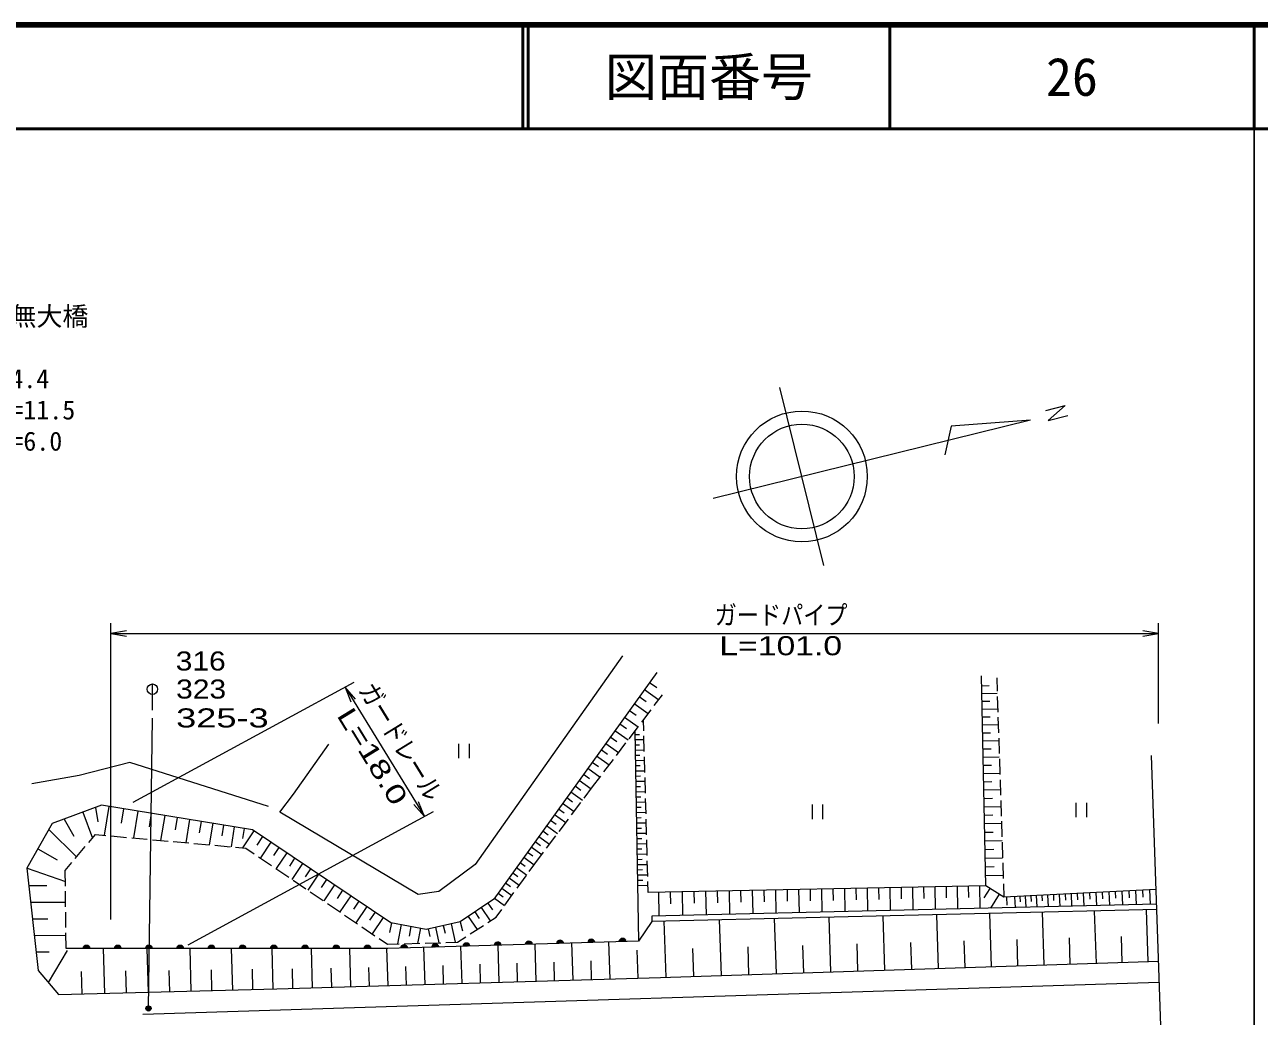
# Model space of a CAD drawing. Units: millimetres, scale not verified. Extents: x 40000 to 680000, y 20000 to 380000.
# Drawn here: x 460871 to 579500, y 284756 to 380000 of the extents above; entities that cross this region are included whole.
import ezdxf
from ezdxf.enums import TextEntityAlignment as Align

# ---------------------------------------------------------------- set-up
doc = ezdxf.new("R2010")
doc.units = ezdxf.units.MM
doc.header["$LTSCALE"] = 1000
doc.header["$PDMODE"] = 32
doc.header["$PDSIZE"] = 500
for name, color, linetype, lineweight in [('M-BMK-OTRS', 5, 'Continuous', 13), ('M-BMK-SRVR', 3, 'Continuous', 13), ('M-STR-HTXT', 7, 'Continuous', 13), ('M-TTL', 2, 'Continuous', 140), ('M-TTL-BAND', 7, 'Continuous', 25), ('M-TTL-LINE', 7, 'Continuous', 50), ('M-WORK', 1, 'Continuous', 13)]:
    doc.layers.add(name, color=color, linetype=linetype, lineweight=lineweight)
doc.layers.add('M-TTL-TXT', color=7, linetype='Continuous')
doc.styles.add('ＭＳ ゴシック', font='')
doc.styles.add('ＭＳ Ｐゴシック', font='')
doc.styles.get('ＭＳ ゴシック').set_extended_font_data('MS Gothic')
doc.styles.get('ＭＳ Ｐゴシック').set_extended_font_data('MS PGothic')

# ---------------------------------------------------------------- blocks, each defined once
blk = doc.blocks.new('open_arrow')
at = {"color": 0, "linetype": 'Continuous', "lineweight": -2}
blk.add_lwpolyline([(7.5, 1.25), (0, 0), (7.5, -1.25)], dxfattribs=at)

msp = doc.modelspace()

# ---------------------------------------------------------------- linework, layer by layer
at = {"layer": 'M-BMK-OTRS'}
msp.add_line((570023, 283849), (569131, 309800), dxfattribs=at)
at = {"layer": 'M-BMK-SRVR'}
for p, q in [((537660, 328067), (533444, 345151)), ((558974, 342954), (560857, 343419)), ((560857, 343419), (559210, 341976)), ((557517, 342030), (527010, 334501)), ((557517, 342030), (549895, 341443)), ((559210, 341976), (561098, 342452)), ((549895, 341443), (549277, 338701))]:
    msp.add_line(p, q, dxfattribs=at)
for radius in [6284, 5028]:
    msp.add_circle((535552, 336609), radius, dxfattribs=at)
at = {"layer": 'M-STR-HTXT'}
for p, q in [((469147, 294058), (469147, 322533)), ((469147, 321533), (569810, 321533)), ((569810, 312874), (569810, 322533)), ((471280, 305316), (492531, 316858)), ((491653, 316381), (499272, 303957)), ((476563, 291623), (500151, 304434))]:
    msp.add_line(p, q, dxfattribs=at)
at = {"layer": 'M-TTL'}
msp.add_line((680000, 380000), (40000, 380000), dxfattribs=at)
at = {"layer": 'M-TTL-BAND'}
msp.add_line((579000, 20000), (579000, 370000), dxfattribs=at)
at = {"layer": 'M-TTL-LINE'}
for p, q in [((508747, 380000), (508747, 370000)), ((509247, 380000), (509247, 370000)), ((543997, 380000), (543997, 370000)), ((579000, 380000), (579000, 370000)), ((40000, 370000), (680000, 370000))]:
    msp.add_line(p, q, dxfattribs=at)
at = {"layer": 'M-WORK'}
for p, q in [((520906, 316828), (521595, 316332)), ((554267, 317278), (554309, 315981)), ((473140, 314174), (473140, 316674)), ((520410, 316138), (521789, 315146)), ((521370, 314595), (522157, 315630)), ((552815, 316508), (553557, 316524)), ((552831, 315766), (554315, 315798)), ((519444, 314795), (520788, 313829)), ((519927, 315466), (520599, 314983)), ((552847, 315015), (553598, 315031)), ((554326, 315481), (554375, 313982)), ((472762, 285511), (473143, 313390)), ((518504, 313486), (519812, 312546)), ((518974, 314141), (519628, 313670)), ((520160, 313003), (521068, 314197)), ((520356, 312187), (520328, 313225)), ((552863, 314265), (554365, 314297)), ((552879, 313505), (553639, 313522)), ((554391, 313482), (554441, 311983)), ((517588, 312212), (518862, 311296)), ((518046, 312849), (518683, 312391)), ((518949, 311411), (519857, 312605)), ((519503, 312140), (519859, 291987)), ((552896, 312746), (554414, 312779)), ((502569, 310942), (502569, 309542)), ((503619, 309542), (503619, 310942)), ((516695, 310972), (517936, 310079)), ((517142, 311592), (517762, 311146)), ((517739, 309819), (518647, 311013)), ((519509, 311831), (519939, 311838)), ((519518, 311331), (520379, 311346)), ((519526, 310831), (519961, 310839)), ((520409, 310188), (520369, 311687)), ((552912, 311978), (553680, 311994)), ((552929, 311210), (554465, 311243)), ((554457, 311483), (554506, 309984)), ((515827, 309763), (517035, 308894)), ((516261, 310367), (516865, 309933)), ((519535, 310331), (520405, 310346)), ((519544, 309831), (519984, 309839)), ((520463, 308189), (520423, 309688)), ((552946, 310433), (553722, 310450)), ((552962, 309656), (554516, 309690)), ((514980, 308586), (516157, 307740)), ((515404, 309175), (515992, 308752)), ((516528, 308227), (517436, 309421)), ((519553, 309331), (520432, 309347)), ((519562, 308831), (520006, 308839)), ((552979, 308871), (553765, 308888)), ((554523, 309484), (554572, 307985)), ((514156, 307439), (515303, 306614)), ((514568, 308012), (515142, 307600)), ((515439, 306795), (516225, 307829)), ((519571, 308331), (520459, 308347)), ((519579, 307831), (520028, 307839)), ((519588, 307331), (520485, 307347)), ((520516, 306189), (520476, 307689)), ((552996, 308085), (554567, 308119)), ((553013, 307291), (553808, 307308)), ((554588, 307485), (554637, 305986)), ((513347, 306315), (514472, 305506)), ((513751, 306877), (514314, 306473)), ((514620, 305704), (515439, 306795)), ((519597, 306831), (520050, 306839)), ((519606, 306332), (520512, 306348)), ((553030, 306496), (554619, 306530)), ((468966, 304916), (468515, 302140)), ((512555, 305213), (513657, 304421)), ((512951, 305764), (513502, 305368)), ((513419, 304105), (514320, 305304)), ((519615, 305832), (520072, 305840)), ((519623, 305332), (520539, 305348)), ((520570, 304190), (520530, 305689)), ((536522, 305085), (536522, 303685)), ((537572, 303685), (537572, 305085)), ((553047, 305692), (553851, 305709)), ((553065, 304888), (554672, 304923)), ((554654, 305486), (554703, 303987)), ((561866, 305272), (561866, 303872)), ((562916, 303872), (562916, 305272)), ((464668, 303697), (465595, 302050)), ((466443, 304360), (467372, 301874)), ((467686, 304824), (467887, 303439)), ((470354, 304690), (470129, 303302)), ((471742, 304465), (471323, 301886)), ((473031, 304255), (472822, 302966)), ((474321, 304046), (473932, 301650)), ((475519, 303851), (475324, 302654)), ((511779, 304134), (512859, 303358)), ((512167, 304673), (512707, 304285)), ((512219, 302505), (513119, 303705)), ((519632, 304832), (520095, 304840)), ((519641, 304332), (520566, 304348)), ((519650, 303832), (520117, 303840)), ((553082, 304076), (553895, 304093)), ((463187, 302687), (465850, 300061)), ((476716, 303657), (476355, 301432)), ((477829, 303476), (477648, 302363)), ((478942, 303295), (478606, 301228)), ((479975, 303127), (479807, 302094)), ((481009, 302960), (480697, 301039)), ((482900, 302575), (481803, 300939)), ((481969, 302804), (481813, 301843)), ((510646, 302558), (511165, 302185)), ((511019, 303076), (512077, 302316)), ((511399, 303605), (511928, 303225)), ((519659, 303332), (520592, 303348)), ((519668, 302832), (520139, 302840)), ((520623, 302191), (520583, 303690)), ((553100, 303263), (554725, 303298)), ((554719, 303488), (554768, 301988)), ((467019, 301453), (467660, 302217)), ((467660, 302217), (468668, 302126)), ((469166, 302081), (470660, 301946)), ((471158, 301901), (472652, 301766)), ((473150, 301721), (474644, 301586)), ((475142, 301541), (476636, 301406)), ((477134, 301361), (478628, 301226)), ((483718, 302026), (483170, 301209)), ((484536, 301478), (483520, 299964)), ((509909, 301532), (510417, 301167)), ((510274, 302040), (511310, 301295)), ((511018, 300906), (511919, 302105)), ((519676, 302332), (520619, 302349)), ((519685, 301832), (520161, 301841)), ((519694, 301332), (520646, 301349)), ((520677, 300191), (520637, 301691)), ((553117, 302441), (553940, 302458)), ((553135, 301618), (554779, 301654)), ((554785, 301489), (554834, 299989)), ((462140, 300840), (463988, 299793)), ((465733, 299922), (466697, 301070)), ((479126, 301181), (480620, 301046)), ((481118, 301001), (482126, 300910)), ((482126, 300910), (482929, 300365)), ((485293, 300970), (484785, 300213)), ((486050, 300462), (485029, 298940)), ((509186, 300526), (509684, 300168)), ((509544, 301024), (510559, 300294)), ((509899, 299415), (510718, 300506)), ((519703, 300832), (520183, 300841)), ((519712, 300332), (520673, 300349)), ((553153, 300787), (553985, 300805)), ((461093, 298992), (464781, 297688)), ((464770, 298775), (465411, 299539)), ((483342, 300084), (484583, 299242)), ((484997, 298961), (486238, 298118)), ((486811, 299952), (486301, 299190)), ((487573, 299441), (486546, 297909)), ((508115, 299037), (509106, 298325)), ((508471, 299533), (508967, 299176)), ((508827, 300028), (509824, 299312)), ((509355, 298667), (509899, 299415)), ((519720, 299833), (520205, 299841)), ((519729, 299333), (520699, 299350)), ((520730, 298192), (520690, 299692)), ((553171, 299955), (554834, 299991)), ((553189, 299114), (554030, 299132)), ((554850, 299490), (554900, 297990)), ((464785, 297271), (464770, 298775)), ((486652, 297838), (487892, 296995)), ((488339, 298927), (487825, 298162)), ((489104, 298414), (488071, 296874)), ((489875, 297897), (489358, 297127)), ((507407, 298052), (508392, 297343)), ((507761, 298544), (508254, 298190)), ((508178, 297049), (509061, 298262)), ((519738, 298833), (520228, 298841)), ((519747, 298333), (520726, 298350)), ((519756, 297833), (520250, 297842)), ((553207, 298273), (554889, 298309)), ((461267, 297326), (462997, 297326)), ((464805, 295271), (464790, 296771)), ((488306, 296714), (489547, 295872)), ((490645, 297381), (489606, 295832)), ((491419, 296861), (490900, 296087)), ((506352, 296585), (506839, 296235)), ((506702, 297072), (507682, 296368)), ((507001, 295432), (507884, 296645)), ((507055, 297562), (507544, 297210)), ((519765, 297333), (520753, 297350)), ((520771, 296654), (520744, 297692)), ((553228, 297273), (520771, 296654)), ((521771, 296674), (521814, 294405)), ((522906, 296695), (522927, 295561)), ((524040, 296717), (524083, 294458)), ((525169, 296738), (525191, 295609)), ((526298, 296760), (526341, 294512)), ((527422, 296781), (527444, 295657)), ((528547, 296803), (528589, 294565)), ((529665, 296824), (529687, 295705)), ((530784, 296845), (530827, 294618)), ((531898, 296867), (531919, 295753)), ((533012, 296888), (533054, 294670)), ((534121, 296909), (534142, 295800)), ((535229, 296930), (535271, 294723)), ((536333, 296951), (536354, 295848)), ((537436, 296972), (537478, 294775)), ((538535, 296993), (538556, 295895)), ((539634, 297014), (539675, 294827)), ((540727, 297035), (540748, 295941)), ((541821, 297056), (541862, 294879)), ((542909, 297077), (542930, 295988)), ((543998, 297097), (544039, 294930)), ((545081, 297118), (545102, 296034)), ((546165, 297139), (546206, 294981)), ((547243, 297159), (547264, 296081)), ((548322, 297180), (548363, 295032)), ((549396, 297200), (549416, 296127)), ((550469, 297221), (550510, 295083)), ((551538, 297241), (551558, 296172)), ((552607, 297261), (552647, 295134)), ((553604, 297039), (553040, 296137)), ((554916, 297491), (554959, 296194)), ((562586, 296576), (562646, 295370)), ((563189, 296606), (563219, 296003)), ((563791, 296636), (563853, 295399)), ((564410, 296667), (564441, 296048)), ((565029, 296698), (565092, 295428)), ((565664, 296730), (565696, 296095)), ((566299, 296762), (566364, 295458)), ((566951, 296794), (566983, 296143)), ((567603, 296827), (567670, 295489)), ((568272, 296861), (568305, 296192)), ((568941, 296894), (569010, 295521)), ((461443, 295729), (464800, 295719)), ((489961, 295591), (491202, 294748)), ((492194, 296342), (491149, 294784)), ((492973, 295819), (492450, 295041)), ((505388, 295637), (505821, 294995)), ((506002, 296098), (506976, 295398)), ((569621, 295535), (521123, 294388)), ((554506, 296476), (553684, 295158)), ((555202, 296206), (555240, 295430)), ((555977, 296245), (556029, 295214)), ((556493, 296270), (556518, 295755)), ((557008, 296296), (557061, 295238)), ((557537, 296323), (557564, 295794)), ((558066, 296349), (558121, 295263)), ((558609, 296376), (558636, 295833)), ((559152, 296404), (559208, 295289)), ((559710, 296432), (559738, 295874)), ((560267, 296460), (560324, 295315)), ((560839, 296488), (560868, 295916)), ((561411, 296517), (561470, 295342)), ((561999, 296546), (562028, 295959)), ((464824, 293271), (464809, 294771)), ((491615, 294467), (492856, 293625)), ((493752, 295297), (492701, 293730)), ((494535, 294772), (494010, 293988)), ((495319, 294246), (494262, 292670)), ((503484, 294352), (504336, 293089)), ((504115, 294778), (504541, 294146)), ((504747, 295204), (505612, 293921)), ((505360, 293757), (506163, 294280)), ((506163, 294280), (506707, 295028)), ((569640, 295008), (521123, 293861)), ((521123, 294388), (521123, 293861)), ((538337, 289028), (538168, 294264)), ((543528, 289196), (543359, 294387)), ((548673, 289363), (548506, 294508)), ((553773, 289528), (553608, 294629)), ((558829, 289692), (558666, 294748)), ((563842, 289855), (563679, 294867)), ((568811, 290016), (568649, 294985)), ((461618, 294132), (463098, 294132)), ((493270, 293344), (494511, 292501)), ((496114, 293736), (495938, 292803)), ((497046, 293559), (496695, 291703)), ((497974, 293384), (497799, 292456)), ((498902, 293208), (498628, 291759)), ((499626, 293148), (499787, 292428)), ((500345, 293309), (500679, 291818)), ((501091, 293476), (501258, 292730)), ((501837, 293643), (502236, 291862)), ((502727, 293842), (502927, 292952)), ((503685, 292665), (504942, 293484)), ((521123, 293861), (519859, 291987)), ((522493, 288515), (522318, 293889)), ((527820, 288687), (527648, 294015)), ((533102, 288858), (532931, 294140)), ((461794, 292535), (464831, 292526)), ((464844, 291266), (464829, 292771)), ((494925, 292220), (495727, 291676)), ((501344, 291837), (502463, 291869)), ((502463, 291869), (503266, 292392)), ((517118, 288351), (517011, 291902)), ((546100, 289280), (546017, 291852)), ((551223, 289446), (551140, 291996)), ((556301, 289610), (556219, 292138)), ((561336, 289774), (561254, 292280)), ((566326, 289935), (566246, 292420)), ((461970, 290938), (463227, 290941)), ((463152, 287989), (464976, 291075)), ((468556, 286952), (468444, 291267)), ((472762, 287062), (472653, 291268)), ((476862, 287169), (476756, 291269)), ((480859, 287273), (480755, 291270)), ((484755, 287374), (484654, 291270)), ((488539, 287487), (488425, 291271)), ((492213, 287598), (492102, 291272)), ((495780, 287706), (495672, 291273)), ((495727, 291676), (496846, 291708)), ((497346, 291722), (498845, 291765)), ((499341, 287814), (499234, 291375)), ((499345, 291779), (500845, 291822)), ((502901, 287921), (502793, 291481)), ((506458, 288029), (506351, 291586)), ((510014, 288136), (509906, 291692)), ((513567, 288244), (513459, 291797)), ((519805, 288432), (519724, 291120)), ((525156, 288601), (525070, 291265)), ((530461, 288773), (530375, 291414)), ((535720, 288943), (535635, 291561)), ((540932, 289112), (540848, 291707)), ((497561, 287760), (497507, 289541)), ((501121, 287868), (501067, 289647)), ((504680, 287975), (504626, 289754)), ((508236, 288083), (508182, 289860)), ((511790, 288190), (511737, 289967)), ((515342, 288297), (515289, 290073)), ((466399, 286896), (466343, 289053)), ((470659, 287007), (470605, 289110)), ((474812, 287115), (474759, 289165)), ((478861, 287221), (478809, 289219)), ((482807, 287324), (482756, 289272)), ((486647, 287430), (486590, 289322)), ((490376, 287543), (490321, 289380)), ((493996, 287652), (493943, 289436)), ((472223, 284964), (569879, 288027))]:
    msp.add_line(p, q, dxfattribs=at)
for points in [[(518311, 319375), (504170, 299348), (500673, 296753), (498666, 296459), (485378, 304354), (486703, 306084), (490108, 310906)], [(521596, 317788), (505936, 296007), (502729, 293843), (499441, 293107), (496067, 293745), (482748, 302677), (468245, 305033), (463515, 303266), (461085, 298978), (462165, 289162), (464123, 286837), (485107, 287384), (521951, 288497), (569810, 290048)], [(569574, 296926), (554959, 296194), (553228, 297273), (552794, 317462)], [(484301, 304916), (470967, 309140), (466090, 307897), (461544, 307087)], [(519859, 291987), (495778, 291273), (464844, 291266)]]:
    msp.add_lwpolyline(points, dxfattribs=at)
for centre, radius in [((473140, 316174), 500), ((472762, 285511), 250), ((472762, 285511), 200), ((472762, 285511), 150), ((472762, 285511), 100), ((472762, 285511), 50), ((472762, 285511), 20)]:
    msp.add_circle(centre, radius, dxfattribs=at)
for centre, radius, start, end in [((506321, 291531), 354, 10.49458, 172.89976), ((509319, 291620), 354, 10.49458, 172.89976), ((509319, 291620), 283, 12.71862, 170.67572), ((509319, 291620), 212, 16.46494, 166.92939), ((512318, 291709), 354, 10.49458, 172.89976), ((512318, 291709), 283, 12.71862, 170.67572), ((512318, 291709), 212, 16.46494, 166.92939), ((512318, 291709), 142, 24.17667, 159.21766), ((515317, 291798), 354, 10.49458, 172.89976), ((515317, 291798), 283, 12.71862, 170.67572), ((515317, 291798), 212, 16.46494, 166.92939), ((515317, 291798), 142, 24.17667, 159.21766), ((515317, 291798), 100, 34.49434, 148.9), ((518315, 291887), 354, 10.49458, 172.89976), ((518315, 291887), 283, 12.71862, 170.67572), ((518315, 291887), 212, 16.46494, 166.92939), ((518315, 291887), 142, 24.17667, 159.21766), ((518315, 291887), 100, 34.49434, 148.9), ((466811, 291212), 354, 8.81031, 171.21549), ((466811, 291212), 283, 11.03435, 168.99145), ((466811, 291212), 212, 14.78068, 165.24513), ((466811, 291212), 142, 22.49241, 157.5334), ((466811, 291212), 100, 32.81007, 147.21573), ((469811, 291213), 354, 8.81031, 171.21549), ((469811, 291213), 283, 11.03435, 168.99145), ((469811, 291213), 212, 14.78068, 165.24513), ((469811, 291213), 142, 22.49241, 157.5334), ((469811, 291213), 100, 32.81007, 147.21573), ((472811, 291214), 354, 8.81031, 171.21549), ((472811, 291214), 283, 11.03435, 168.99145), ((472811, 291214), 212, 14.78068, 165.24513), ((472811, 291214), 142, 22.49241, 157.5334), ((472811, 291214), 100, 32.81007, 147.21573), ((475811, 291214), 354, 8.81031, 171.21549), ((475811, 291214), 283, 11.03435, 168.99145), ((475811, 291214), 212, 14.78068, 165.24513), ((475811, 291214), 142, 22.49241, 157.5334), ((475811, 291214), 100, 32.81007, 147.21573), ((478811, 291215), 354, 8.81031, 171.21549), ((478811, 291215), 283, 11.03435, 168.99145), ((478811, 291215), 212, 14.78068, 165.24513), ((478811, 291215), 142, 22.49241, 157.5334), ((478811, 291215), 100, 32.81007, 147.21573), ((481811, 291216), 354, 8.81031, 171.21549), ((481811, 291216), 283, 11.03435, 168.99145), ((481811, 291216), 212, 14.78068, 165.24513), ((481811, 291216), 142, 22.49241, 157.5334), ((481811, 291216), 100, 32.81007, 147.21573), ((484811, 291216), 354, 8.81031, 171.21549), ((484811, 291216), 283, 11.03435, 168.99145), ((484811, 291216), 212, 14.78068, 165.24513), ((484811, 291216), 142, 22.49241, 157.5334), ((484811, 291216), 100, 32.81007, 147.21573), ((487811, 291217), 354, 8.81031, 171.21549), ((487811, 291217), 283, 11.03435, 168.99145), ((487811, 291217), 212, 14.78068, 165.24513), ((487811, 291217), 142, 22.49241, 157.5334), ((487811, 291217), 100, 32.81007, 147.21573), ((490811, 291218), 354, 8.81031, 171.21549), ((490811, 291218), 283, 11.03435, 168.99145), ((490811, 291218), 212, 14.78068, 165.24513), ((490811, 291218), 142, 22.49241, 157.5334), ((490811, 291218), 100, 32.81007, 147.21573), ((493811, 291218), 354, 8.81031, 171.21549), ((493811, 291218), 283, 11.03435, 168.99145), ((493811, 291218), 212, 14.78068, 165.24513), ((493811, 291218), 142, 22.49241, 157.5334), ((493811, 291218), 100, 32.81007, 147.21573), ((497325, 291265), 354, 10.49458, 172.89976), ((497325, 291265), 283, 12.71862, 170.67572), ((497325, 291265), 212, 16.46494, 166.92939), ((497325, 291265), 142, 24.17667, 159.21766), ((497325, 291265), 100, 34.49434, 148.9), ((500323, 291353), 354, 10.49458, 172.89976), ((500323, 291353), 283, 12.71862, 170.67572), ((500323, 291353), 212, 16.46494, 166.92939), ((500323, 291353), 142, 24.17667, 159.21766), ((500323, 291353), 100, 34.49434, 148.9), ((503322, 291442), 354, 10.49458, 172.89976), ((503322, 291442), 283, 12.71862, 170.67572), ((503322, 291442), 212, 16.46494, 166.92939), ((503322, 291442), 142, 24.17667, 159.21766), ((503322, 291442), 100, 34.49434, 148.9), ((506321, 291531), 283, 12.71862, 170.67572), ((506321, 291531), 212, 16.46494, 166.92939), ((506321, 291531), 142, 24.17667, 159.21766), ((506321, 291531), 100, 34.49434, 148.9), ((509319, 291620), 142, 24.17667, 159.21766), ((509319, 291620), 100, 34.49434, 148.9), ((512318, 291709), 100, 34.49434, 148.9)]:
    msp.add_arc(centre, radius, start, end, dxfattribs=at)
msp.add_point((472762, 285511), dxfattribs=at)

# ---------------------------------------------------------------- block references
at = {"layer": 'M-STR-HTXT', "xscale": 200, "yscale": 200}
msp.add_blockref('open_arrow', (469147, 321533), dxfattribs=at)
for p, rotation in [((569810, 321533), 180), ((491653, 316381), 301.5), ((499272, 303957), 121.5)]:
    msp.add_blockref('open_arrow', p, dxfattribs=dict(at, rotation=rotation))

# ---------------------------------------------------------------- texts
at = {"layer": 'M-STR-HTXT', "style": 'ＭＳ ゴシック'}
for s, p in [('音無大橋', (457000, 352000)), ('L=4.4', (457000, 346000)), ('W1=11.5', (457000, 343000)), ('W2=6.0', (457000, 340000))]:
    msp.add_text(s, height=1833, dxfattribs=at).set_placement(p, align=Align.MIDDLE_LEFT)
at = {"layer": 'M-STR-HTXT', "style": 'ＭＳ Ｐゴシック'}
for s, width, p in [('ガードパイプ', 0.85, (533552, 321831)), ('L=101.0', 1.35, (533514, 318884))]:
    msp.add_text(s, height=1833, dxfattribs=dict(at, width=width)).set_placement(p, align=Align.BOTTOM_CENTER)
for s, width, p in [('ガードレール', 0.85, (495763, 310386)), ('L=18.0', 1.4, (493042, 308956))]:
    msp.add_text(s, height=1833, rotation=301.522, dxfattribs=dict(at, width=width)).set_placement(p, align=Align.BOTTOM_CENTER)
at = {"layer": 'M-TTL-TXT', "style": 'ＭＳ ゴシック'}
for s, p in [('図面番号', (526622, 375000)), ('26', (561497, 375000))]:
    msp.add_text(s, height=3666, dxfattribs=at).set_placement(p, align=Align.MIDDLE_CENTER)
at = {"layer": 'M-WORK', "style": 'ＭＳ Ｐゴシック'}
for s, width, p in [('316', 1.2, (477783, 317416)), ('323', 1.2, (477824, 314724)), ('325-3', 1.45, (479867, 311949))]:
    msp.add_text(s, height=1833, dxfattribs=dict(at, width=width)).set_placement(p, align=Align.BOTTOM_CENTER)

doc.saveas('drawing.dxf')
